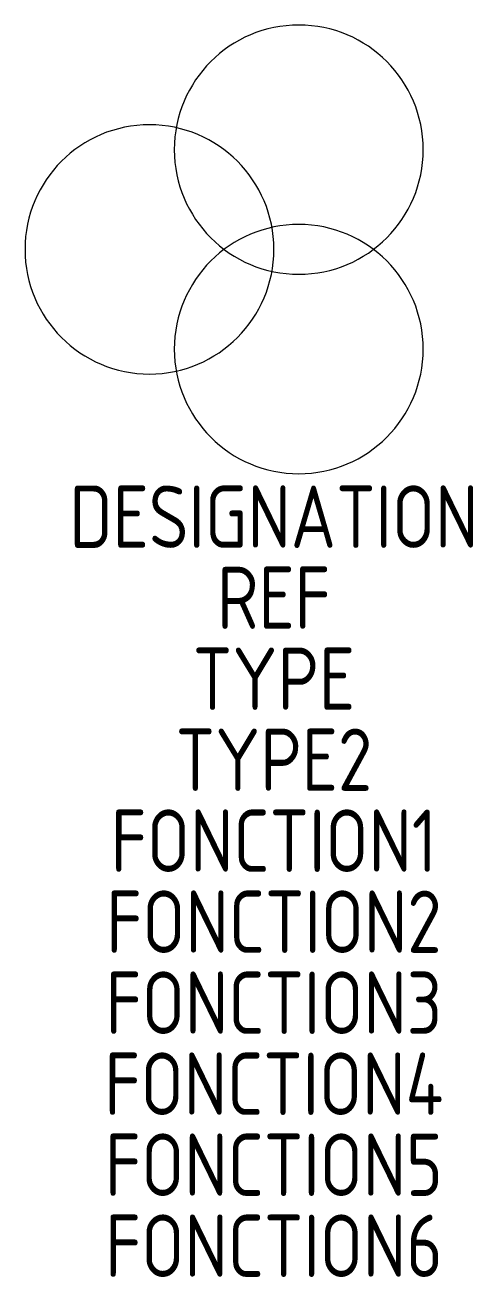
# Model space of a CAD drawing. Header units: millimetres. Extents: x 0 to 18, y -41.2 to 9.
import ezdxf
from ezdxf.enums import TextEntityAlignment as Align

# ---------------------------------------------------------------- set-up
doc = ezdxf.new("R2010")
doc.units = ezdxf.units.MM
doc.layers.add('SYMB_TXT_NOM', color=3, linetype='Continuous')
doc.layers.add('SYMBOLE', color=3, linetype='Continuous')
doc.styles.add('NET2_5', font='isocp.shx', dxfattribs={"width": 0.9, "height": 2.5})

msp = doc.modelspace()

# ---------------------------------------------------------------- linework, layer by layer
at = {"layer": 'SYMBOLE'}
for centre, start, end in [((11, 4), 90, 270), ((11, 4), 270, 90), ((5, 0), 90, 270), ((5, 0), 270, 90), ((11, -4), 90, 270), ((11, -4), 270, 90)]:
    msp.add_arc(centre, 5, start, end, dxfattribs=at)

# ---------------------------------------------------------------- texts
at = {"layer": 'SYMB_TXT_NOM', "style": 'NET2_5', "width": 0.9, "flags": 8}
for tag, text, p in [('DESIGNATION', 'T?', (10, -11.974)), ('REF', '', (10, -15.224)), ('TYPE', '', (10, -18.474)), ('TYPE2', '', (10, -21.724)), ('FONCTION1', '', (10, -24.974)), ('FONCTION2', '', (10, -28.224)), ('FONCTION3', '', (10, -31.474)), ('FONCTION4', '', (10, -34.724)), ('FONCTION5', '', (10, -37.974)), ('FONCTION6', '', (10, -41.224))]:
    msp.add_attdef(tag, text=text, height=2.5, dxfattribs=at).set_placement(p, align=Align.CENTER)

doc.saveas('drawing.dxf')
